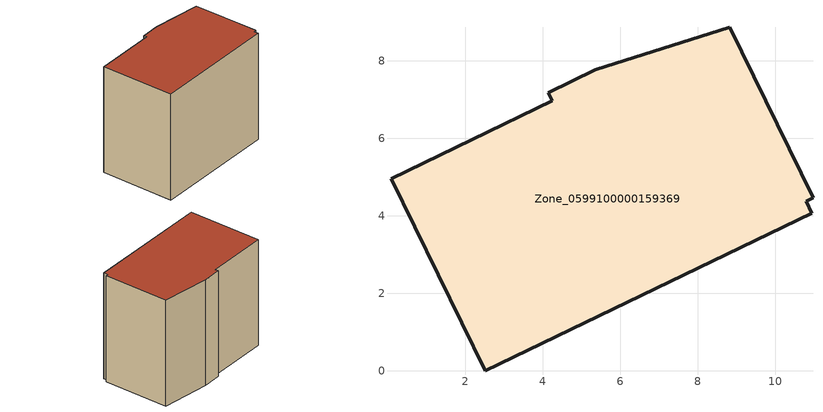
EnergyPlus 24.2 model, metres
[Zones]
Zone_0599100000159369
 floor ground (C_G): 10.94,4.06 2.51,0 0.09,4.96 4.24,6.96 4.14,7.17 5.35,7.76 8.82,8.86 10.97,4.46 10.8,4.37 z0.36
 wall outside (C_F): 4.14,7.17 4.24,6.96 0.09,4.96 2.51,0 10.94,4.06 10.8,4.37 10.97,4.46 8.82,8.86 5.35,7.76 4.14,7.17 z0.36:8.53
 roof outside (C_R): 2.51,0 10.94,4.06 10.8,4.37 10.97,4.46 8.82,8.86 5.35,7.76 4.14,7.17 4.24,6.96 0.09,4.96 z8.53
[BUILDING]
Pand.0599100000159369: North Axis=0; Terrain=City; Loads Convergence Tolerance Value=0.04; Temperature Convergence Tolerance Value=0.4; Solar Distribution=FullExterior; Maximum Number of Warmup Days=25; Minimum Number of Warmup Days=1
[Site:Location]
Rotterdam.The.Hague.AP_ZH_NLD Design_Conditions: Latitude=51.96; Longitude=4.45; Time Zone=1; Elevation=-4.5
[SITE:GROUNDTEMPERATURE:BUILDINGSURFACE]
18, 18, 18, 18, 18, 18, 18, 18, 18, 18, 18, 18
[MATERIAL] Thermal Absorptance=0.9; Solar Absorptance=0.7; Visible Absorptance=0.7
Name | Roughness | Thickness | Conductivity | Density | Specific Heat
G.TC.1965-1974 | MediumSmooth | 0.15 | 0.882353 | 540 | 1210
F.TC.1965-1974 | Rough | 0.3 | 0.697674 | 1920 | 840
R.TC.1965-1974 | MediumRough | 0.2 | 0.232558 | 1500 | 1000
[CONSTRUCTION]
C_G: G.TC.1965-1974
C_F: F.TC.1965-1974
C_R: R.TC.1965-1974
[ZONE]
Zone_0599100000159369: Type=1; Multiplier=1; Ceiling Height=Autocalculate; Volume=Autocalculate; Floor Area=autocalculate; Part of Total Floor Area=Yes
[ZONEINFILTRATION:DESIGNFLOWRATE]
Infil_Zone_0599100000159369: Zone or ZoneList or Space or SpaceList=Zone_0599100000159369; Schedule=AlwaysOn; Design Flow Rate Calculation Method=Flow/Area; Flow Rate per Floor Area=0.003; Constant Term Coefficient=1; Temperature Term Coefficient=0; Velocity Term Coefficient=0; Velocity Squared Term Coefficient=0
[HVACTEMPLATE:ZONE:IDEALLOADSAIRSYSTEM]
Zone_0599100000159369: Maximum Heating Supply Air Temperature=50; Minimum Cooling Supply Air Temperature=13; Maximum Heating Supply Air Humidity Ratio=0.0156; Minimum Cooling Supply Air Humidity Ratio=0.0077; Heating Limit=NoLimit; Cooling Limit=NoLimit; Dehumidification Control Type=ConstantSensibleHeatRatio; Cooling Sensible Heat Ratio=0.7; Dehumidification Setpoint=60; Humidification Control Type=None; Humidification Setpoint=30; Outdoor Air Method=None; Outdoor Air Flow Rate per Person=0.00944; Outdoor Air Flow Rate per Zone Floor Area=0; Outdoor Air Flow Rate per Zone=0; Demand Controlled Ventilation Type=None; Outdoor Air Economizer Type=NoEconomizer; Heat Recovery Type=None; Sensible Heat Recovery Effectiveness=0.7; Latent Heat Recovery Effectiveness=0.65
[ZONECONTROL:THERMOSTAT]
ThermostatControl_Zone_0599100000159369: Zone or ZoneList=Zone_0599100000159369; Control Type Schedule=DualSetpointControlType; Control 1=Thermostat_Zone_0599100000159369; Temperature Difference Between Cutout And Setpoint=0
[THERMOSTATSETPOINT:DUALSETPOINT]
Thermostat_Zone_0599100000159369: Heating Setpoint Temperature Schedule=HeatingSetpoint_Zone_0599100000159369; Cooling Setpoint Temperature Schedule=CoolingSetpoint_Zone_0599100000159369
[SCHEDULE:COMPACT]
HeatingSetpoint_Zone_0599100000159369: Through: 12/31, For: AllDays, Until: 24:00, 21
CoolingSetpoint_Zone_0599100000159369: Through: 12/31, For: AllDays, Until: 24:00, 24
DualSetpointControlType: Through: 12/31, For: AllDays, Until: 24:00, 4
AlwaysOn: Through: 12/31, For: AllDays, Until: 24:00, 1
